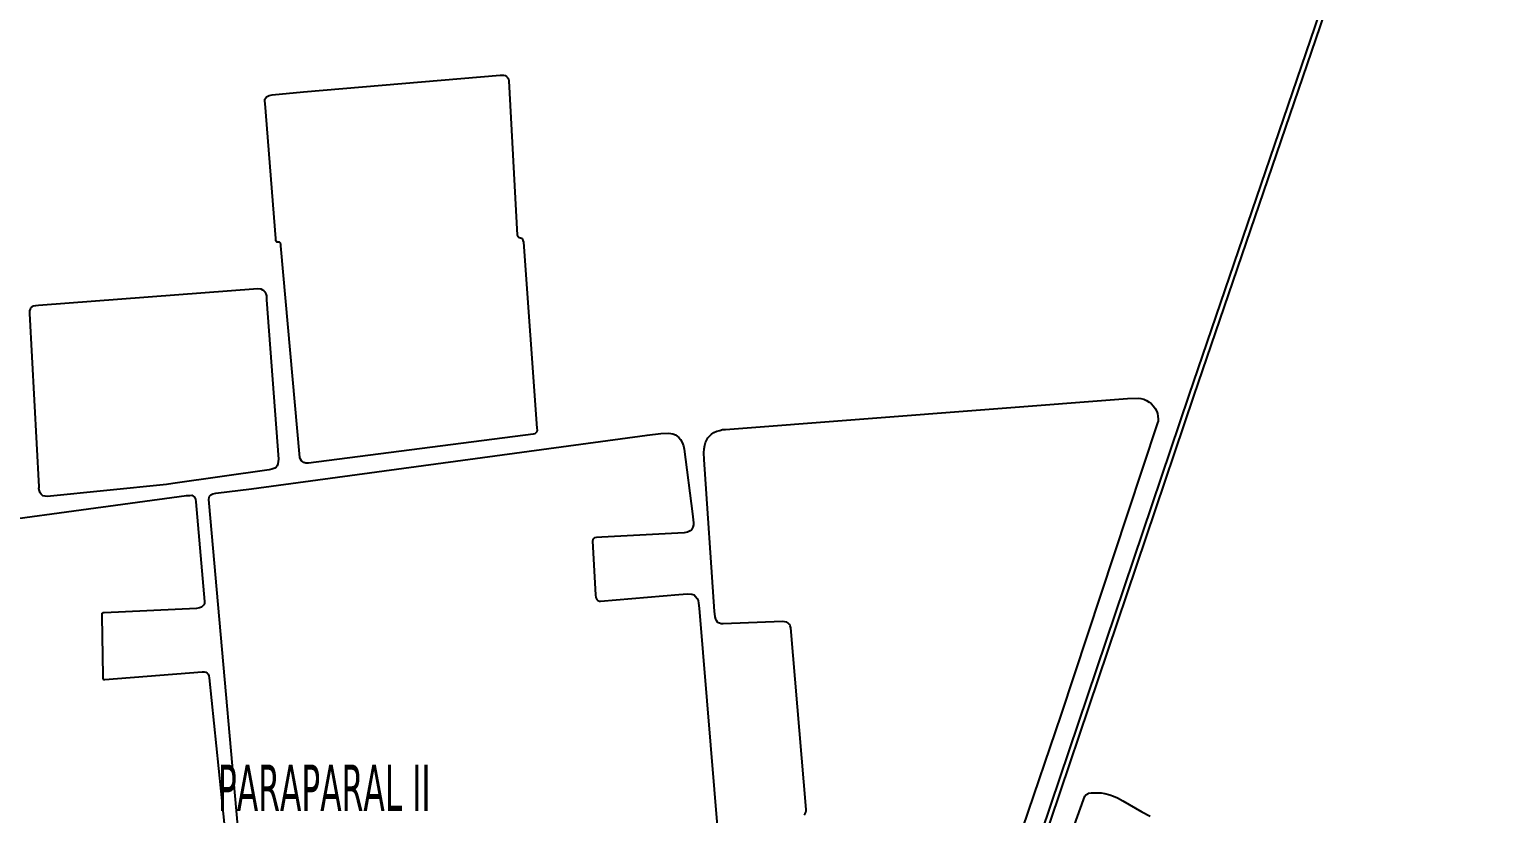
# Model space of a CAD drawing. Header units: metres. Extents: x 2 to 659295185, y -28 to 1124222152.
# Drawn here: x 655015 to 655646, y 1127886 to 1128224 of the extents above; entities that cross this region are included whole.
import ezdxf

# ---------------------------------------------------------------- set-up
doc = ezdxf.new("R2010")
doc.units = ezdxf.units.M
doc.header["$MEASUREMENT"] = 0
doc.layers.add('MANZANA', color=30, linetype='CONTINUOUS')
doc.layers.add('TEXTOS', color=7, linetype='CONTINUOUS')
doc.styles.get("Standard").update_dxf_attribs({"font": 'tahoma.ttf'})

msp = doc.modelspace()

# ---------------------------------------------------------------- linework, layer by layer
at = {"layer": 'MANZANA', "lineweight": -2}
for points in [[(655223.0631, 1127197.0623), (655231.7872, 1127230.7254), (655231.7872, 1127230.7254), (655231.7872, 1127230.7254), (655242.5893, 1127265.4984), (655242.5893, 1127265.4984), (655242.5893, 1127265.4984), (655268.1267, 1127339.3733), (655268.1267, 1127339.3733), (655294.1918, 1127417.5774), (655294.1835, 1127417.6874), (655345.7943, 1127566.997), (655345.7943, 1127566.997), (655391.4433, 1127700.5798), (655514.7434, 1128066.0954), (655644.5412, 1128446.358)], [(655646.4048, 1128445.6981), (655516.6069, 1128065.5555), (655393.3068, 1127699.9299), (655347.6578, 1127566.3471), (655347.6578, 1127566.3471), (655296.1625, 1127417.0275), (655296.0553, 1127416.9175), (655269.9902, 1127338.7235), (655269.9902, 1127338.7235), (655244.5683, 1127264.9485), (655233.6508, 1127230.1756), (655225.0339, 1127196.5124)], [(655348.7793, 1127885.0923), (655349.3317, 1127885.6521), (655349.5461, 1127886.202), (655349.7605, 1127886.7619), (655349.7605, 1127887.3118), (655343.0566, 1127965.6958), (655342.834, 1127966.5757), (655342.6196, 1127967.1356), (655342.2898, 1127967.4655), (655341.8445, 1127967.9054), (655341.3003, 1127968.1254), (655340.3108, 1127968.3353), (655339.4367, 1127968.4453), (655313.9076, 1127967.4455), (655313.0335, 1127967.4455), (655312.3739, 1127967.6654), (655311.9368, 1127967.8854), (655311.4998, 1127968.2153), (655311.0545, 1127968.8752), (655310.7247, 1127969.4251), (655310.5021, 1127970.4149), (655310.2794, 1127971.7446), (655310.164, 1127972.7444), (655305.7112, 1128038.3111), (655305.5875, 1128041.1805), (655305.6865, 1128042.9501), (655306.0163, 1128044.4998), (655306.3379, 1128045.6096), (655306.8821, 1128046.7194), (655307.3109, 1128047.5992), (655308.0778, 1128048.379), (655308.9518, 1128049.2688), (655309.9331, 1128049.9387), (655311.2442, 1128050.4986), (655312.4481, 1128050.8385), (655313.652, 1128051.1684), (655314.9631, 1128051.2884), (655488.233, 1128064.6557), (655492.9414, 1128064.6757), (655493.9309, 1128064.5657), (655495.1348, 1128064.2458), (655496.3469, 1128063.8059), (655497.4436, 1128063.036), (655498.3259, 1128062.3762), (655499.3154, 1128061.2764), (655500.0823, 1128060.2866), (655500.7502, 1128059.0668), (655501.08, 1128058.077), (655501.3026, 1128056.9673), (655501.3109, 1128055.6475), (655501.3109, 1128054.8677), (655501.0965, 1128054.0979), (655488.233, 1128014.9958), (655459.4715, 1127928.0535), (655426.3727, 1127830.9133)], [(655108.619, 1127836.7021), (655092.3665, 1128019.4549), (655092.251, 1128021.1146), (655092.3582, 1128021.8844), (655092.5726, 1128022.4443), (655093.1169, 1128023.1042), (655093.9909, 1128023.5541), (655095.3103, 1128023.784), (655110.6393, 1128025.7236), (655281.1221, 1128048.8189), (655287.0344, 1128049.5088), (655290.5389, 1128049.6288), (655292.188, 1128049.3088), (655293.3919, 1128048.8689), (655294.8267, 1128047.7691), (655295.5936, 1128046.8893), (655296.2532, 1128045.6796), (655296.814, 1128044.2399), (655297.1438, 1128042.8002), (655300.6648, 1128014.8358), (655301.1183, 1128010.9666), (655301.1265, 1128010.0868), (655300.9121, 1128009.087), (655300.5823, 1128008.5371), (655300.2525, 1128007.9772), (655299.7082, 1128007.5373), (655298.5043, 1128006.9774), (655297.0861, 1128006.6375), (655261.596, 1128004.8179), (655259.2954, 1128004.6979), (655258.5285, 1128004.478), (655258.1987, 1128004.258), (655257.7616, 1128003.6981), (655257.6544, 1128003.1482), (655258.8583, 1127979.9229), (655259.081, 1127978.8232), (655259.4108, 1127977.9334), (655259.9633, 1127977.4934), (655260.6229, 1127977.2835), (655261.06, 1127977.2835), (655294.7937, 1127980.0829), (655298.6198, 1127980.4328), (655300.3762, 1127980.2229), (655301.3657, 1127979.893), (655302.0253, 1127979.2331), (655302.685, 1127978.3533), (655303.1303, 1127977.4634), (655303.3529, 1127976.3637), (655303.5838, 1127974.2641), (655318.1624, 1127797.0302)], [(654958.0005, 1128005.8177), (655082.7106, 1128022.7342), (655084.0299, 1128022.8442), (655084.904, 1128022.8542), (655085.5637, 1128022.5243), (655086.1079, 1128022.0844), (655086.5532, 1128021.1945), (655086.6686, 1128020.0948), (655090.3627, 1127977.0835), (655090.3627, 1127976.2037), (655090.1484, 1127975.6438), (655089.7113, 1127975.2039), (655089.0599, 1127974.644), (655088.1858, 1127974.3141), (655086.982, 1127974.0841), (655047.105, 1127972.2545), (655046.5608, 1127972.2545), (655046.231, 1127971.9146), (655046.1238, 1127971.5846), (655046.1238, 1127970.8148), (655046.5691, 1127945.04), (655046.5773, 1127943.9403), (655046.6845, 1127943.6003), (655047.0143, 1127943.3904), (655047.4514, 1127943.3904), (655089.398, 1127946.7797), (655090.2803, 1127946.7797), (655091.0472, 1127946.5597), (655091.5914, 1127946.2398), (655092.0367, 1127945.6799), (655092.2593, 1127945.0201), (655092.4819, 1127944.1402), (655099.4579, 1127875.7042)], [(655459.422, 1127864.3465), (655469.2758, 1127891.5909), (655469.8118, 1127893.1506), (655470.2488, 1127893.7005), (655471.0157, 1127894.1504), (655471.5599, 1127894.3704), (655472.6566, 1127894.6003), (655473.9677, 1127894.6003), (655476.8207, 1127894.5003), (655478.4617, 1127894.2904), (655480.5479, 1127893.7505), (655482.0816, 1127893.2006), (655483.8379, 1127892.4308), (655486.1468, 1127891.121), (655494.3844, 1127886.392), (655497.8971, 1127884.5324)]]:
    msp.add_lwpolyline(points, dxfattribs=at)
for points in [[(655133.002, 1128196.8088), (655217.8847, 1128204.0373), (655219.3113, 1128204.0473), (655219.9627, 1128203.8274), (655220.5152, 1128203.4974), (655220.9522, 1128203.0575), (655221.3975, 1128202.3977), (655221.6201, 1128201.5178), (655225.1988, 1128135.0614), (655225.306, 1128134.7314), (655225.4214, 1128134.4015), (655225.7513, 1128134.1816), (655226.1883, 1128134.0716), (655226.9552, 1128133.7416), (655227.3922, 1128133.4117), (655227.6148, 1128132.7518), (655227.8375, 1128131.972), (655233.6673, 1128051.8183), (655233.7827, 1128050.9285), (655233.5683, 1128050.2686), (655233.2385, 1128049.8187), (655232.6943, 1128049.3788), (655232.0346, 1128049.1589), (655135.2366, 1128036.7814), (655134.0327, 1128036.6714), (655133.2659, 1128037.0013), (655132.7217, 1128037.3313), (655132.1692, 1128037.7712), (655131.7239, 1128038.431), (655131.5013, 1128039.2009), (655123.3296, 1128130.4123), (655123.3214, 1128130.9622), (655123.0988, 1128131.5121), (655122.8844, 1128131.842), (655122.6617, 1128131.952), (655122.1175, 1128131.952), (655121.565, 1128132.062), (655121.3424, 1128132.3919), (655121.128, 1128132.8318), (655121.1197, 1128133.6117), (655116.4856, 1128191.7598), (655116.3701, 1128192.8696), (655116.4773, 1128193.6394), (655116.7989, 1128194.1993), (655117.1288, 1128194.6392), (655117.673, 1128194.9792), (655118.3327, 1128195.3091), (655119.5365, 1128195.5391)], [(655113.3274, 1128112.0061), (655114.6468, 1128111.9061), (655115.4136, 1128111.4662), (655115.9578, 1128111.0263), (655116.4031, 1128110.5864), (655116.8402, 1128109.6965), (655117.0628, 1128108.9267), (655117.1865, 1128107.1571), (655122.3071, 1128038.501), (655122.2, 1128037.3913), (655121.9856, 1128036.3915), (655121.664, 1128035.5116), (655121.2269, 1128034.9517), (655120.6827, 1128034.5118), (655119.4788, 1128034.1719), (655118.2749, 1128033.832), (655076.7736, 1128027.9032), (655074.036, 1128027.5633), (655022.6726, 1128022.3543), (655021.6914, 1128022.4643), (655020.8091, 1128022.6842), (655020.0422, 1128023.3441), (655019.5969, 1128023.894), (655019.2671, 1128024.7738), (655019.0444, 1128025.7736), (655019.1516, 1128026.5435), (655015.0947, 1128101.2882), (655015.0947, 1128102.398), (655015.4163, 1128103.1779), (655015.6389, 1128103.7277), (655016.0759, 1128104.1677), (655016.7274, 1128104.5076), (655017.7169, 1128104.7275), (655018.8053, 1128104.8475)]]:
    msp.add_lwpolyline(points, close=True, dxfattribs=at)

# ---------------------------------------------------------------- texts
at = {"layer": 'TEXTOS', "color": 0, "width": 0.571429}
msp.add_text('PARAPARAL II', height=20, dxfattribs=at).set_placement((655096.2091, 1127886.7519))

doc.saveas('drawing.dxf')
